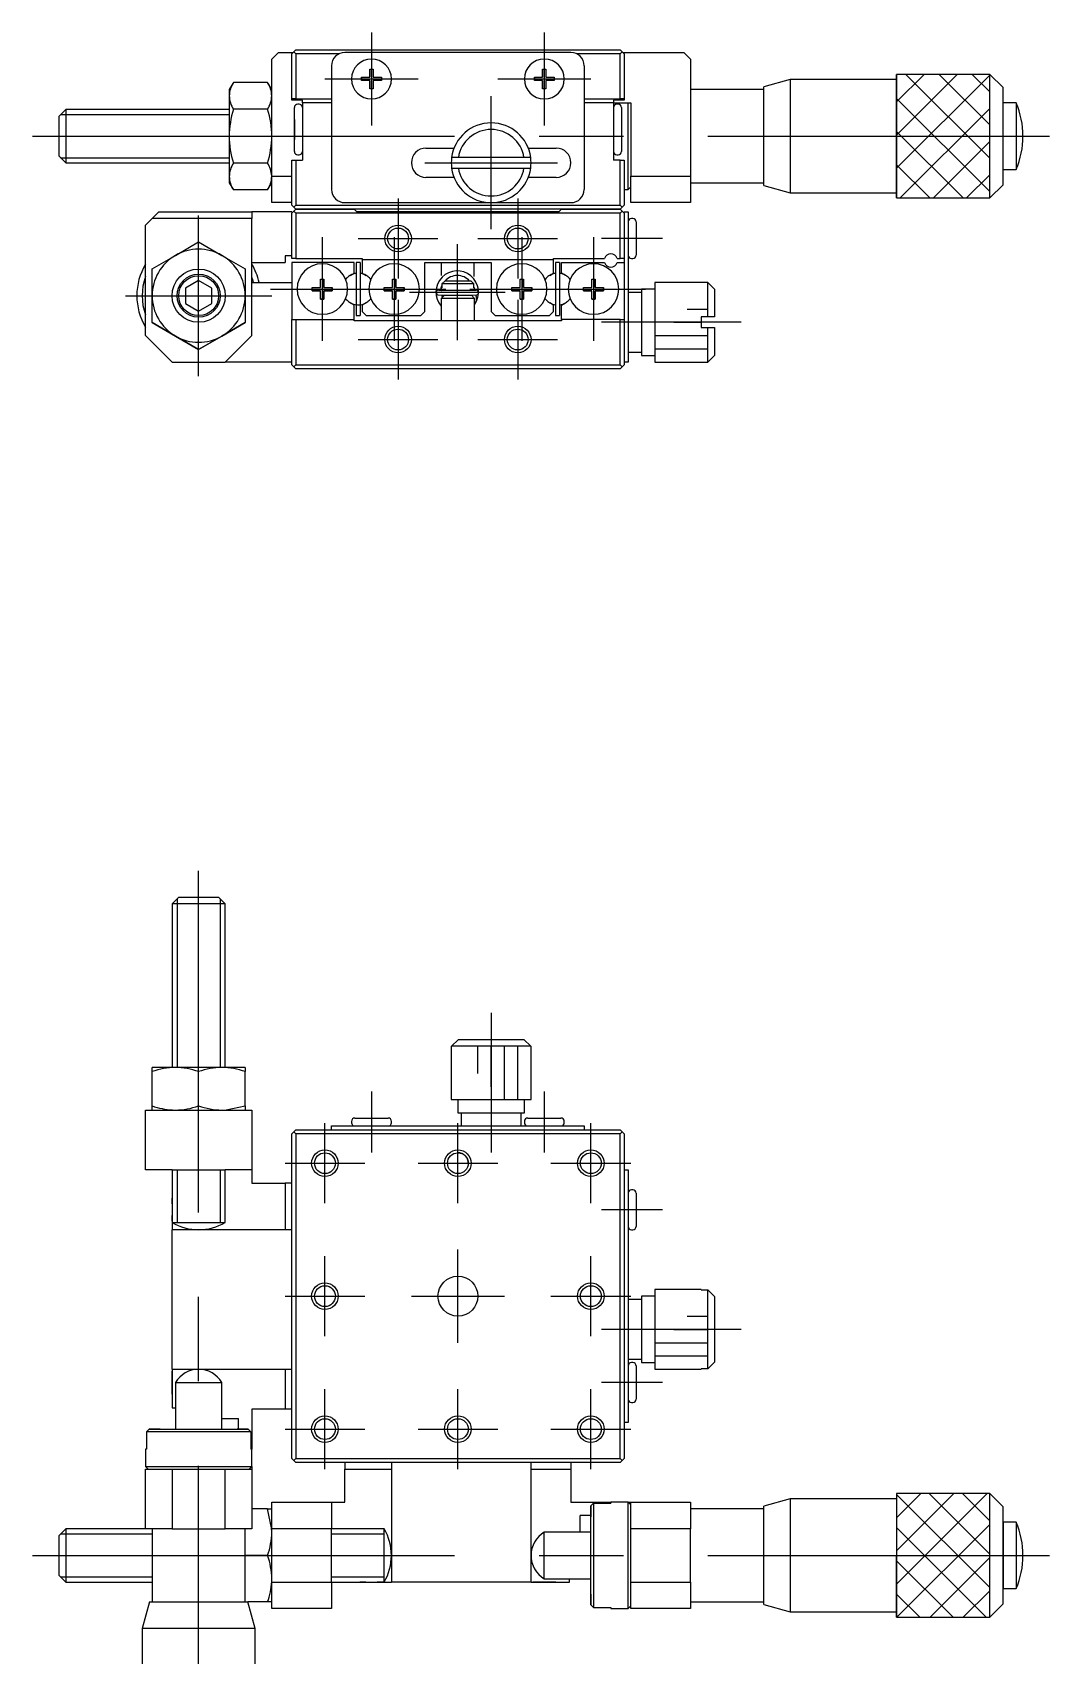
# Model space of a CAD drawing. Extents: x -89 to 240, y -88 to 115.
# Drawn here: x -12.5 to 64, y -7.5 to 114.5 of the extents above; entities that cross this region are included whole.
import ezdxf

# ---------------------------------------------------------------- set-up
doc = ezdxf.new("R2010")
doc.units = 0
doc.linetypes.add('CENTER', pattern=[50.8, 31.75, -6.35, 6.35, -6.35])
doc.layers.get('0').update_dxf_attribs({"linetype": 'CONTINUOUS'})
doc.layers.add('CENTER', color=1, linetype='CONTINUOUS')

msp = doc.modelspace()

# ---------------------------------------------------------------- linework, layer by layer
at = {"color": 7, "linetype": 'CONTINUOUS'}
for p, q in [((6, 113.05), (5.5, 112.55)), ((5.5, 103.75), (5.5, 112.55)), ((6, 113.05), (7.1, 113.05)), ((7, 112.95), (7.15, 113.1)), ((7, 109.55), (7, 112.95)), ((7.15, 113.1), (7.3, 113.25)), ((7.15, 113.1), (7.3, 112.95)), ((7.3, 113.25), (31.7, 113.25)), ((7.3, 112.95), (7.3, 109.55)), ((10.56411, 112.95), (7.3, 112.95)), ((28, 113.05), (11, 113.05)), ((31.7, 112.95), (28.43589, 112.95)), ((31.7, 113.25), (31.85, 113.1)), ((31.7, 112.95), (31.85, 113.1)), ((31.7, 109.55), (31.7, 112.95)), ((31.85, 113.1), (32, 112.95)), ((31.9, 113.05), (36.5, 113.05)), ((32, 112.95), (32, 109.55)), ((37, 112.55), (36.5, 113.05)), ((37, 112.55), (37, 103.75)), ((10, 112.05), (10, 102.75)), ((12.25, 111.175), (12.875, 111.175)), ((12.25, 111.175), (12.25, 110.925)), ((12.25, 110.925), (12.25, 111.175)), ((12.875, 111.8), (12.875, 111.175)), ((12.875, 111.175), (12.875, 111.8)), ((12.875, 111.8), (13.125, 111.8)), ((13.125, 111.8), (13.125, 111.175)), ((13.125, 111.175), (13.75, 111.175)), ((13.75, 111.175), (13.75, 110.925)), ((25.25, 111.175), (25.25, 110.925)), ((25.25, 110.925), (25.25, 111.175)), ((25.25, 111.175), (25.875, 111.175)), ((25.875, 111.8), (25.875, 111.175)), ((25.875, 111.175), (25.875, 111.8)), ((25.875, 111.8), (26.125, 111.8)), ((26.125, 111.8), (26.125, 111.175)), ((26.125, 111.175), (26.75, 111.175)), ((26.75, 111.175), (26.75, 110.925)), ((29, 112.05), (29, 102.75)), ((52.5, 111), (52.5, 111.4)), ((52.5, 109.337189), (54.562811, 111.4)), ((52.5, 106.837189), (57.062811, 111.4)), ((59.5, 111.4), (52.5, 111.4)), ((52.5, 111.4), (52.5, 102.5)), ((52.5, 104.337189), (59.5, 111.337189)), ((53.192502, 111.4), (59.5, 105.092502)), ((55.692502, 111.4), (59.5, 107.592502)), ((58.192502, 111.4), (59.5, 110.092502)), ((60.5, 110.4), (59.5, 111.4)), ((59.5, 102.1), (59.5, 111.4)), ((2.612607, 110.791452), (2.3, 110.25)), ((2.3, 110.25), (2.3, 109.781089)), ((5.187392, 110.791452), (2.612607, 110.791452)), ((5.5, 110.25), (5.187392, 110.791452)), ((12.875, 110.925), (12.25, 110.925)), ((12.875, 110.925), (12.875, 110.3)), ((12.875, 110.3), (12.875, 110.925)), ((13.125, 110.3), (12.875, 110.3)), ((13.125, 110.925), (13.125, 110.3)), ((13.75, 110.925), (13.125, 110.925)), ((25.875, 110.925), (25.25, 110.925)), ((25.875, 110.925), (25.875, 110.3)), ((25.875, 110.3), (25.875, 110.925)), ((26.125, 110.3), (25.875, 110.3)), ((26.125, 110.925), (26.125, 110.3)), ((26.75, 110.925), (26.125, 110.925)), ((42.5, 110.25), (37, 110.25)), ((44.5, 111), (42.5, 110.45)), ((42.5, 103.05), (42.5, 110.45)), ((42.5, 110.25), (42.5, 110.45)), ((42.5, 103.25), (42.5, 110.25)), ((44.5, 111), (44.5, 106.75)), ((52.5, 111), (44.5, 111)), ((52.5, 102.5), (52.5, 111)), ((60.5, 103.1), (60.5, 110.4)), ((-10, 108.75), (-10.25, 108.5)), ((-10, 108.75), (-10, 106.750107)), ((2.3, 108.75), (-10, 108.75)), ((2.3, 109.781089), (2.3, 106.75)), ((5.187392, 108.770726), (2.612607, 108.770726)), ((7, 109.45), (7, 109.55)), ((7.3, 109.55), (7, 109.55)), ((7.8, 109.45), (7, 109.45)), ((7.2, 105.6), (7.2, 108.9)), ((7.2, 107.375), (7.2, 108.9)), ((7.3, 109.55), (10, 109.55)), ((7.55, 109.15), (7.45, 109.15)), ((7.8, 109.25), (7.8, 109.45)), ((10, 109.25), (7.8, 109.25)), ((7.8, 109.25), (7.8, 108.05)), ((29, 109.55), (31.7, 109.55)), ((31.2, 109.25), (29, 109.25)), ((32, 109.45), (31.2, 109.45)), ((31.2, 109.45), (31.2, 109.25)), ((31.2, 109.25), (32.5, 109.25)), ((31.2, 109.25), (31.2, 108.05)), ((31.55, 109.15), (31.45, 109.15)), ((32, 109.55), (31.7, 109.55)), ((31.8, 108.9), (31.8, 107.25)), ((32, 109.55), (32, 109.45)), ((32.3, 102.75), (32.3, 109.25)), ((32.5, 109.25), (32.5, 103.75)), ((52.5, 109.592502), (59.5, 102.592502)), ((52.762811, 102.1), (59.5, 108.837189)), ((61.5, 109.25), (60.5, 109.25)), ((61.5, 109.25), (61.5, 104.25)), ((-10.25, 108.5), (-10.5, 108.25)), ((-10.5, 106.75008), (-10.5, 108.25)), ((7.2, 107.375), (7.2, 108)), ((7.2, 108), (7.2, 107.375)), ((7.8, 108.05), (7.8, 106.45)), ((31.2, 108.05), (31.2, 106.45)), ((31.8, 108), (31.8, 107.375)), ((-10.5, 105.25), (-10.5, 106.75008)), ((-10, 106.750107), (-10, 104.75)), ((2.3, 106.75), (2.3, 103.718911)), ((7.2, 107.375), (7.2, 107.125)), ((7.2, 107.125), (7.2, 107.375)), ((7.2, 107.25), (7.2, 107.375)), ((7.2, 107.125), (7.2, 107.25)), ((7.2, 107.125), (7.2, 106.5)), ((7.2, 106.5), (7.2, 107.125)), ((7.2, 105.6), (7.2, 107.125)), ((7.8, 106.45), (7.8, 104.95)), ((31.2, 106.45), (31.2, 104.95)), ((31.8, 107.375), (31.8, 107.125)), ((31.8, 107.25), (31.8, 105.6)), ((31.8, 107.125), (31.8, 106.5)), ((44.5, 106.75), (44.5, 102.5)), ((52.5, 107.092502), (57.492502, 102.1)), ((55.262811, 102.1), (59.5, 106.337189)), ((-10.5, 105.25), (-10.25, 105)), ((-10.25, 105), (-10, 104.75)), ((7.45, 105.35), (7.55, 105.35)), ((17.1, 105.85), (19.208943, 105.85)), ((24.973214, 105.15), (19.026786, 105.15)), ((19.532207, 105.15), (19.026786, 105.15)), ((24.467792, 105.15), (19.532207, 105.15)), ((24.973214, 105.15), (24.467792, 105.15)), ((24.791057, 105.85), (26.9, 105.85)), ((31.45, 105.35), (31.55, 105.35)), ((-10, 104.75), (2.3, 104.75)), ((5.187392, 104.729274), (2.612607, 104.729274)), ((5.5, 103.718911), (5.499127, 103.770347)), ((7, 101.55), (7, 104.95)), ((7, 104.95), (7.3, 104.95)), ((7.3, 104.95), (7.3, 101.55)), ((7.3, 104.95), (7.8, 104.95)), ((19.026786, 104.35), (19.532207, 104.35)), ((19.532207, 104.35), (24.467792, 104.35)), ((24.467792, 104.35), (24.973214, 104.35)), ((31.7, 104.95), (31.2, 104.95)), ((31.7, 101.55), (31.7, 104.95)), ((31.7, 104.95), (32, 104.95)), ((32, 104.95), (32, 101.55)), ((52.5, 104.592502), (54.992502, 102.1)), ((57.762811, 102.1), (59.5, 103.837189)), ((60.5, 104.25), (61.5, 104.25)), ((2.3, 103.718911), (2.3, 103.25)), ((2.3, 103.25), (2.612607, 102.708548)), ((5.187392, 102.708548), (2.612607, 102.708548)), ((5.187392, 102.708548), (5.5, 103.25)), ((5.5, 103.75), (7, 103.75)), ((5.5, 101.75), (5.5, 103.75)), ((19.208943, 103.65), (17.1, 103.65)), ((26.9, 103.65), (24.791057, 103.65)), ((32, 102.75), (32.3, 102.75)), ((32.3, 102.75), (32.5, 102.95)), ((32.5, 101.75), (32.5, 103.75)), ((32.5, 103.75), (37, 103.75)), ((37, 103.75), (37, 101.75)), ((37, 103.25), (42.5, 103.25)), ((42.5, 103.05), (42.5, 103.25)), ((42.5, 103.05), (44.5, 102.5)), ((59.5, 102.1), (60.5, 103.1)), ((7, 101.75), (5.5, 101.75)), ((7.15, 101.4), (7, 101.55)), ((7.3, 101.55), (7.15, 101.4)), ((7.3, 101.25), (7.15, 101.4)), ((7.3, 101.55), (31.7, 101.55)), ((11, 101.75), (22, 101.75)), ((22, 101.75), (28, 101.75)), ((31.85, 101.4), (31.7, 101.55)), ((31.85, 101.4), (31.7, 101.25)), ((32, 101.55), (31.85, 101.4)), ((37, 101.75), (32.5, 101.75)), ((44.5, 102.5), (52.5, 102.5)), ((52.5, 102.1), (52.5, 102.5)), ((52.5, 102.5), (52.5, 102.1)), ((52.5, 102.1), (59.5, 102.1)), ((-3.5, 100.55), (-4, 100.05)), ((-3.5, 100.55), (-3, 101.05)), ((4, 100.55), (-3.5, 100.55)), ((-3, 101.05), (4, 101.05)), ((7, 101.05), (4, 101.05)), ((4, 101.05), (4, 100.55)), ((4, 91.75), (4, 100.55)), ((7, 100.95), (7.15, 101.1)), ((7, 101.05), (7, 100.95)), ((7, 97.55), (7, 100.95)), ((7.3, 101.25), (7.15, 101.1)), ((7.15, 101.1), (7.3, 100.95)), ((11.7, 101.25), (7.3, 101.25)), ((7.3, 101.25), (11.7, 101.25)), ((31.7, 100.95), (7.3, 100.95)), ((7.3, 100.95), (7.3, 97.55)), ((27.3, 101.25), (11.7, 101.25)), ((11.9, 101.05), (11.7, 101.25)), ((27.1, 101.05), (11.9, 101.05)), ((27.3, 101.25), (27.1, 101.05)), ((31.7, 101.25), (27.3, 101.25)), ((27.3, 101.25), (31.7, 101.25)), ((31.85, 101.1), (31.7, 101.25)), ((31.7, 100.95), (31.85, 101.1)), ((31.7, 97.55), (31.7, 100.95)), ((31.85, 101.1), (32, 100.95)), ((32, 100.95), (32, 101.05)), ((32, 101.05), (32.3, 101.05)), ((32, 100.95), (32, 97.55)), ((32.3, 101.05), (32.3, 100.05)), ((32.65, 100.55), (32.55, 100.55)), ((32.9, 100.3), (32.9, 97.8)), ((-4, 91.75), (-4, 100.05)), ((32.3, 100.05), (32.3, 99.85)), ((32.3, 99.85), (32.3, 98.25)), ((-3.5, 96.770726), (-1.75, 97.781089)), ((-1.75, 97.781089), (0, 98.791452)), ((0, 98.791452), (1.75, 97.781089)), ((1.75, 97.781089), (3.5, 96.770726)), ((7, 97.75), (6.5, 97.75)), ((6.5, 97.75), (6.5, 97.25)), ((32.3, 98.25), (32.3, 90.75)), ((-3.5, 94.75), (-3.5, 96.770726)), ((3.5, 96.770726), (3.5, 94.75)), ((4, 97.25), (6.5, 97.25)), ((7.3, 97.55), (7, 97.55)), ((7, 97.25), (7, 92.95)), ((11.7, 97.25), (7, 97.25)), ((7.3, 97.55), (12.3, 97.55)), ((11.40475, 96.281004), (11.7, 96.451466)), ((11.7, 96.451466), (11.7, 97.25)), ((11.85, 97.25), (11.85, 93.25)), ((12.15, 97.25), (11.85, 97.25)), ((11.85, 97.25), (11.85, 96.431013)), ((11.85, 96.5), (11.85, 94)), ((11.85, 96.5), (11.85, 96.431013)), ((11.85, 96.5), (11.85, 96.431013)), ((11.85, 96.5), (11.85, 96.431013)), ((11.85, 96.5), (11.85, 96.431013)), ((11.85, 96.5), (11.85, 96.431013)), ((11.85, 96.5), (11.85, 96.431013)), ((11.85, 96.5), (11.85, 96.431013)), ((11.85, 96.5), (11.85, 96.431013)), ((11.85, 96.5), (11.85, 96.431013)), ((11.85, 96.5), (11.85, 96.431013)), ((11.85, 96.5), (11.85, 96.431013)), ((11.85, 96.5), (11.85, 96.431013)), ((11.85, 96.5), (11.85, 96.431013)), ((12.15, 97.25), (12.15, 93.25)), ((12.3, 97.55), (12.3, 97.45)), ((26.7, 97.45), (12.3, 97.45)), ((12.3, 97.45), (12.3, 96.451466)), ((12.3, 96.451466), (12.59525, 96.281004)), ((17, 97.25), (22, 97.25)), ((17, 93.55), (17, 97.25)), ((18.23, 97.25), (18.23, 96.264787)), ((20.73, 96.195767), (20.73, 97.25)), ((22, 97.25), (22, 93.55)), ((26.40475, 96.281004), (26.7, 96.451466)), ((26.7, 97.55), (30.52303, 97.55)), ((26.7, 97.45), (26.7, 97.55)), ((26.7, 96.451466), (26.7, 97.45)), ((26.85, 97.25), (26.85, 93.25)), ((27.15, 97.25), (26.85, 97.25)), ((26.85, 97.25), (26.85, 96.431013)), ((26.85, 96.5), (26.85, 94)), ((26.85, 96.5), (26.85, 96.431013)), ((26.85, 96.5), (26.85, 96.431013)), ((26.85, 96.5), (26.85, 96.431013)), ((26.85, 96.5), (26.85, 96.431013)), ((26.85, 96.5), (26.85, 96.431013)), ((26.85, 96.5), (26.85, 96.431013)), ((26.85, 96.5), (26.85, 96.431013)), ((26.85, 96.5), (26.85, 96.431013)), ((26.85, 96.5), (26.85, 96.431013)), ((26.85, 96.5), (26.85, 96.431013)), ((26.85, 96.5), (26.85, 96.431013)), ((26.85, 96.5), (26.85, 96.431013)), ((26.85, 96.5), (26.85, 96.431013)), ((27.15, 97.25), (27.15, 93.25)), ((27.3, 97.25), (30.52303, 97.25)), ((27.3, 96.451466), (27.3, 97.25)), ((27.59525, 96.281004), (27.3, 96.451466)), ((31.476969, 97.55), (31.7, 97.55)), ((31.476969, 97.25), (32, 97.25)), ((32, 97.55), (31.7, 97.55)), ((32, 97.55), (32, 97.25)), ((32, 97.25), (32, 92.95)), ((32.55, 97.55), (32.65, 97.55)), ((-0.000062, 95.904701), (-1.000031, 95.327297)), ((-1.000031, 95.327297), (-0.999969, 94.172597)), ((0.999969, 95.327404), (-0.000062, 95.904701)), ((1.000031, 94.172703), (0.999969, 95.327404)), ((4, 95.75), (7, 95.75)), ((8.55, 95.125), (8.55, 95.375)), ((8.55, 95.375), (9.175, 95.375)), ((9.175, 96), (9.425, 96)), ((9.175, 95.375), (9.175, 96)), ((9.425, 95.375), (9.425, 96)), ((9.425, 96), (9.425, 95.375)), ((9.425, 95.375), (10.05, 95.375)), ((10.05, 95.125), (10.05, 95.375)), ((10.05, 95.375), (10.05, 95.125)), ((13.95, 95.125), (13.95, 95.375)), ((13.95, 95.375), (14.575, 95.375)), ((14.575, 95.375), (14.575, 96)), ((14.575, 96), (14.825, 96)), ((14.825, 95.375), (14.825, 96)), ((14.825, 96), (14.825, 95.375)), ((14.825, 95.375), (15.45, 95.375)), ((15.45, 95.125), (15.45, 95.375)), ((15.45, 95.375), (15.45, 95.125)), ((18.209859, 95.1687), (18.246037, 95.348366)), ((18.24987, 95.286293), (18.226179, 95.266558)), ((18.246037, 95.348366), (18.299765, 95.502354)), ((18.25, 95.35), (18.25, 95.15)), ((18.3, 95.35), (18.25, 95.35)), ((18.287221, 95.429727), (18.273862, 95.435892)), ((18.3, 95.4221), (18.287221, 95.429727)), ((18.299729, 95.472672), (18.287445, 95.472376)), ((18.293285, 95.486715), (18.3, 95.48)), ((18.51005, 95.85), (18.3, 95.65)), ((20.7, 95.65), (18.3, 95.65)), ((18.3, 95.65), (18.3, 95.35)), ((20.489949, 95.85), (18.51005, 95.85)), ((20.7, 95.65), (20.489949, 95.85)), ((20.7, 95.35), (20.7, 95.65)), ((20.75, 95.35), (20.7, 95.35)), ((20.75, 95.15), (20.75, 95.35)), ((23.55, 95.125), (23.55, 95.375)), ((23.55, 95.375), (24.175, 95.375)), ((24.175, 95.375), (24.175, 96)), ((24.175, 96), (24.425, 96)), ((24.425, 95.375), (24.425, 96)), ((24.425, 96), (24.425, 95.375)), ((24.425, 95.375), (25.05, 95.375)), ((25.05, 95.125), (25.05, 95.375)), ((25.05, 95.375), (25.05, 95.125)), ((28.95, 95.125), (28.95, 95.375)), ((28.95, 95.375), (29.575, 95.375)), ((29.575, 95.375), (29.575, 96)), ((29.575, 96), (29.825, 96)), ((29.825, 95.375), (29.825, 96)), ((29.825, 96), (29.825, 95.375)), ((29.825, 95.375), (30.45, 95.375)), ((30.45, 95.125), (30.45, 95.375)), ((30.45, 95.375), (30.45, 95.125)), ((33.3, 95.25), (33.3, 90.25)), ((34.3, 95.25), (33.3, 95.25)), ((34.3, 95.75), (34.3, 89.75)), ((38.3, 95.75), (34.3, 95.75)), ((38.3, 93.15), (38.3, 95.75)), ((38.8, 95.25), (38.3, 95.75)), ((38.8, 95.25), (38.8, 93.15)), ((-3.5, 92.729274), (-3.5, 94.75)), ((-0.999969, 94.172597), (0.000061, 93.5953)), ((0.000061, 93.5953), (1.000031, 94.172703)), ((3.5, 94.75), (3.5, 92.729274)), ((8.55, 95.125), (9.175, 95.125)), ((9.175, 95.125), (8.55, 95.125)), ((9.175, 94.5), (9.175, 95.125)), ((9.175, 94.5), (9.425, 94.5)), ((9.425, 94.5), (9.175, 94.5)), ((9.425, 94.5), (9.425, 95.125)), ((9.425, 95.125), (10.05, 95.125)), ((10.05, 95.125), (9.425, 95.125)), ((9.425, 95.125), (9.425, 94.5)), ((11.7, 94.048534), (11.40475, 94.218997)), ((11.7, 92.95), (11.7, 94.048534)), ((11.85, 94.068988), (11.85, 94)), ((11.85, 94.068988), (11.85, 94)), ((11.85, 94.068988), (11.85, 93.25)), ((11.85, 94.068988), (11.85, 94)), ((11.85, 94.068988), (11.85, 94)), ((12.59525, 94.218997), (12.3, 94.048534)), ((12.3, 94.048534), (12.3, 93.55)), ((13.95, 95.125), (14.575, 95.125)), ((14.575, 95.125), (13.95, 95.125)), ((14.575, 94.5), (14.575, 95.125)), ((14.575, 94.5), (14.825, 94.5)), ((14.825, 94.5), (14.575, 94.5)), ((14.825, 95.125), (15.45, 95.125)), ((14.825, 94.5), (14.825, 95.125)), ((15.45, 95.125), (14.825, 95.125)), ((14.825, 95.125), (14.825, 94.5)), ((17.866495, 95.054173), (17.853629, 94.949367)), ((17.853629, 94.949367), (17.903333, 94.856038)), ((17.936733, 95.132455), (17.866495, 95.054173)), ((17.903333, 94.856038), (17.994923, 94.807992)), ((18.035889, 95.160396), (17.936733, 95.132455)), ((18.139567, 95.166265), (18.035889, 95.160396)), ((20.84051, 95.151619), (18.060856, 95.151619)), ((18.249837, 95.169835), (18.139567, 95.166265)), ((19.5, 95.15), (18.25, 95.15)), ((18.25, 95.15), (18.257129, 95.142871)), ((18.48803, 94.78803), (18.25, 94.55)), ((20.75, 94.55), (18.25, 94.55)), ((18.25, 94.55), (18.25, 92.85)), ((18.345298, 94.64542), (18.279585, 94.792057)), ((18.360845, 94.660853), (18.346922, 94.790621)), ((20.75, 95.15), (19.5, 95.15)), ((20.75, 94.55), (20.510272, 94.789728)), ((20.746161, 95.146162), (20.75, 95.15)), ((20.75, 92.85), (20.75, 94.55)), ((20.75677, 94.164777), (20.75, 94.168188)), ((20.79206, 94.149916), (20.750041, 94.157522)), ((20.830248, 95.162965), (20.750235, 95.166712)), ((20.763144, 94.161668), (20.75677, 94.164777)), ((20.769099, 94.158875), (20.763144, 94.161668)), ((20.77461, 94.156408), (20.769099, 94.158875)), ((20.779659, 94.154276), (20.77461, 94.156408)), ((20.784224, 94.152488), (20.779659, 94.154276)), ((20.788288, 94.151049), (20.784224, 94.152488)), ((20.791836, 94.149967), (20.788288, 94.151049)), ((20.794088, 94.149405), (20.791836, 94.149967)), ((20.796054, 94.149035), (20.794088, 94.149405)), ((20.79773, 94.148859), (20.796054, 94.149035)), ((20.799113, 94.148875), (20.79773, 94.148859)), ((20.8002, 94.149085), (20.799113, 94.148875)), ((20.800988, 94.149488), (20.8002, 94.149085)), ((20.801477, 94.150083), (20.800988, 94.149488)), ((20.801388, 94.149924), (20.817744, 94.177044)), ((20.801665, 94.150868), (20.801477, 94.150083)), ((20.817744, 94.177044), (20.833598, 94.206472)), ((20.953445, 95.138589), (20.830248, 95.162965)), ((20.833598, 94.206472), (20.847962, 94.236646)), ((20.845332, 94.787439), (20.839199, 94.800482)), ((20.858461, 94.756714), (20.845332, 94.787439)), ((20.847962, 94.236646), (20.860801, 94.267491)), ((20.870041, 94.725382), (20.858461, 94.756714)), ((20.860801, 94.267491), (20.872083, 94.29893)), ((20.880043, 94.693518), (20.870041, 94.725382)), ((20.872083, 94.29893), (20.88178, 94.330885)), ((20.888442, 94.661201), (20.880043, 94.693518)), ((20.88178, 94.330885), (20.889871, 94.363279)), ((20.895219, 94.628511), (20.888442, 94.661201)), ((20.889871, 94.363279), (20.896334, 94.396032)), ((20.900356, 94.595527), (20.895219, 94.628511)), ((20.896334, 94.396032), (20.901155, 94.429062)), ((20.903841, 94.562332), (20.900356, 94.595527)), ((20.901155, 94.429062), (20.904322, 94.462289)), ((20.905666, 94.529006), (20.903841, 94.562332)), ((20.904322, 94.462289), (20.905827, 94.495631)), ((20.905827, 94.495631), (20.905666, 94.529006)), ((20.930552, 94.814561), (21.013561, 94.873441)), ((21.026997, 95.069422), (20.953445, 95.138589)), ((21.013561, 94.873441), (21.050329, 94.970246)), ((21.050329, 94.970246), (21.026997, 95.069422)), ((23.55, 95.125), (24.175, 95.125)), ((24.175, 95.125), (23.55, 95.125)), ((24.175, 94.5), (24.175, 95.125)), ((24.175, 94.5), (24.425, 94.5)), ((24.425, 94.5), (24.175, 94.5)), ((24.425, 95.125), (25.05, 95.125)), ((24.425, 94.5), (24.425, 95.125)), ((25.05, 95.125), (24.425, 95.125)), ((24.425, 95.125), (24.425, 94.5)), ((26.7, 94.048534), (26.40475, 94.218997)), ((26.7, 93.55), (26.7, 94.048534)), ((26.85, 94.068988), (26.85, 94)), ((26.85, 94.068988), (26.85, 94)), ((26.85, 94.068988), (26.85, 94)), ((26.85, 94.068988), (26.85, 94)), ((26.85, 94.068988), (26.85, 94)), ((26.85, 94.068988), (26.85, 93.25)), ((26.85, 94.068988), (26.85, 94)), ((26.85, 94.068988), (26.85, 94)), ((26.85, 94.068988), (26.85, 94)), ((26.85, 94.068988), (26.85, 94)), ((26.85, 94.068988), (26.85, 94)), ((26.85, 94.068988), (26.85, 94)), ((27.3, 94.048534), (27.59525, 94.218997)), ((27.3, 92.95), (27.3, 94.048534)), ((28.95, 95.125), (29.575, 95.125)), ((29.575, 95.125), (28.95, 95.125)), ((29.575, 94.5), (29.575, 95.125)), ((29.575, 94.5), (29.825, 94.5)), ((29.825, 94.5), (29.575, 94.5)), ((29.825, 94.5), (29.825, 95.125)), ((29.825, 95.125), (30.45, 95.125)), ((30.45, 95.125), (29.825, 95.125)), ((29.825, 95.125), (29.825, 94.5)), ((33.3, 95), (32.3, 95)), ((7, 89.55), (7, 92.95)), ((7, 92.95), (7.3, 92.95)), ((7.3, 92.95), (7.3, 89.55)), ((7.3, 92.95), (11.7, 92.95)), ((11.7, 92.85), (11.7, 92.95)), ((18.7, 92.85), (11.7, 92.85)), ((11.85, 93.25), (12.15, 93.25)), ((12.3, 93.55), (12.6, 93.25)), ((12.6, 93.25), (16.7, 93.25)), ((16.7, 93.25), (17, 93.55)), ((20.3, 92.85), (18.7, 92.85)), ((27.3, 92.85), (20.3, 92.85)), ((22, 93.55), (22.3, 93.25)), ((22.3, 93.25), (26.4, 93.25)), ((26.4, 93.25), (26.7, 93.55)), ((26.85, 93.25), (27.15, 93.25)), ((31.7, 92.95), (27.3, 92.95)), ((27.3, 92.95), (27.3, 92.85)), ((31.7, 89.55), (31.7, 92.95)), ((31.7, 92.95), (32, 92.95)), ((32, 92.95), (32, 89.55)), ((36.75, 93.75), (38.3, 93.75)), ((38.3, 93.15), (37.8, 93.15)), ((37.8, 93.15), (37.8, 92.35)), ((38.8, 93.15), (38.3, 93.15)), ((-4, 91.75), (-2, 89.75)), ((-1.75, 91.718911), (-3.5, 92.729274)), ((-3.5, 92.729274), (-1.75, 91.718911)), ((-1.75, 91.718911), (0, 90.708548)), ((0, 90.708548), (-1.75, 91.718911)), ((0, 90.708548), (1.75, 91.718911)), ((1.75, 91.718911), (0, 90.708548)), ((3.5, 92.729274), (1.75, 91.718911)), ((1.75, 91.718911), (3.5, 92.729274)), ((2, 89.75), (4, 91.75)), ((34.3, 91.75), (38.3, 91.75)), ((35.75, 92.75), (37.8, 92.75)), ((37.8, 92.35), (38.3, 92.35)), ((38.3, 89.75), (38.3, 92.35)), ((38.3, 92.35), (38.8, 92.35)), ((38.8, 92.35), (38.8, 90.25)), ((32.3, 90.75), (32.3, 89.75)), ((32.3, 90.5), (33.3, 90.5)), ((34.3, 90.75), (38.3, 90.75)), ((-2, 89.75), (2, 89.75)), ((7, 89.75), (2, 89.75)), ((7.15, 89.4), (7, 89.55)), ((7.3, 89.55), (7.15, 89.4)), ((7.3, 89.25), (7.15, 89.4)), ((7.3, 89.55), (31.7, 89.55)), ((31.7, 89.25), (7.3, 89.25)), ((31.85, 89.4), (31.7, 89.55)), ((31.7, 89.25), (31.85, 89.4)), ((32, 89.55), (31.85, 89.4)), ((32.3, 89.75), (32, 89.75)), ((33.3, 90.25), (34.3, 90.25)), ((34.3, 89.75), (38.3, 89.75)), ((38.3, 89.75), (38.8, 90.25)), ((-1.75, 49.25), (-2, 49)), ((-2, 49), (-2, 36.70002)), ((2, 49), (-2, 49)), ((-1.5, 49.5), (-1.75, 49.25)), ((-1.5, 49.5), (1.5, 49.5)), ((1.75, 49.25), (1.5, 49.5)), ((2, 49), (1.75, 49.25)), ((2, 36.70002), (2, 49)), ((19.026786, 38.3), (19.532207, 38.8)), ((24.973214, 38.3), (19.026786, 38.3)), ((19.026786, 37.8), (19.026786, 38.3)), ((19.532207, 38.8), (24.467792, 38.8)), ((21, 36.25), (21, 38.3)), ((22, 35.25), (22, 38.3)), ((23, 34.3), (23, 38.3)), ((24, 34.3), (24, 38.3)), ((24.467792, 38.8), (24.973214, 38.3)), ((24.973214, 38.3), (24.973214, 37.8)), ((-3.5, 36.387393), (-3.5, 36.7)), ((-1.75, 36.7), (-3.5, 36.7)), ((1.75, 36.7), (-1.75, 36.7)), ((3.5, 36.7), (1.75, 36.7)), ((3.5, 36.7), (3.5, 36.387393)), ((19, 37.8), (19, 34.3)), ((19, 37.8), (19.026786, 37.8)), ((24.973214, 37.8), (25, 37.8)), ((25, 34.3), (25, 37.8)), ((-3.5, 33.812608), (-3.5, 36.387393)), ((0, 33.812608), (0, 36.387393)), ((3.5, 33.812608), (3.5, 36.387393)), ((19, 34.3), (25, 34.3)), ((19, 34.3), (19.5, 34.3)), ((19.5, 34.3), (24.5, 34.3)), ((19.5, 34.3), (24.5, 34.3)), ((19.5, 34.3), (19.5, 33.3)), ((24.5, 33.3), (24.5, 34.3)), ((24.5, 34.3), (25, 34.3)), ((-4, 29), (-4, 33.5)), ((-4, 33.5), (-3.5, 33.5)), ((-3.5, 33.5), (-3.5, 33.812608)), ((-3.5, 33.5), (-2, 33.5)), ((-2, 33.5), (2, 33.5)), ((-1.974828, 33.505551), (-1.75, 33.5)), ((1.75, 33.5), (2.073255, 33.511459)), ((2, 33.5), (3.5, 33.5)), ((2.073255, 33.511459), (3.5, 33.812608)), ((3.5, 33.812608), (3.5, 33.5)), ((3.5, 33.5), (4, 33.5)), ((4, 33.5), (4, 29)), ((19.5, 33.3), (19.75082, 33.3)), ((19.5, 33.3), (19.900099, 33.3)), ((19.75, 33.3), (19.75, 32.3)), ((19.900099, 33.3), (21.904979, 33.3)), ((21.904979, 33.3), (22.09502, 33.3)), ((22.09502, 33.3), (24.0999, 33.3)), ((24.0999, 33.3), (24.5, 33.3)), ((24.25, 32.3), (24.25, 33.3)), ((24.25, 33.3), (24.5, 33.3)), ((7.15, 31.85), (7, 31.7)), ((7.3, 32), (7.15, 31.85)), ((7.3, 31.7), (7.15, 31.85)), ((7.3, 32), (31.7, 32)), ((10, 32.3), (11, 32.3)), ((10, 32), (10, 32.3)), ((11, 32.3), (12.2, 32.3)), ((11.5, 32.65), (11.5, 32.55)), ((11.75, 32.9), (13, 32.9)), ((12.2, 32.3), (13.8, 32.3)), ((13, 32.9), (14.25, 32.9)), ((13.8, 32.3), (25.2, 32.3)), ((14.5, 32.55), (14.5, 32.65)), ((24.5, 32.65), (24.5, 32.55)), ((24.75, 32.9), (26, 32.9)), ((25.2, 32.3), (26.8, 32.3)), ((26, 32.9), (27.25, 32.9)), ((26.8, 32.3), (28, 32.3)), ((27.5, 32.55), (27.5, 32.65)), ((28, 32.3), (29, 32.3)), ((29, 32.3), (29, 32)), ((31.85, 31.85), (31.7, 32)), ((31.7, 31.7), (31.85, 31.85)), ((32, 31.7), (31.85, 31.85)), ((7, 7.3), (7, 31.7)), ((7.3, 31.7), (7.3, 7.3)), ((31.7, 31.7), (7.3, 31.7)), ((31.7, 7.3), (31.7, 31.7)), ((32, 31.7), (32, 7.3)), ((-2, 29), (-4, 29)), ((-2, 29), (2, 29)), ((-2, 28.999981), (-2, 25.035899)), ((4, 29), (2, 29)), ((2, 25.035899), (2, 28.999981)), ((4, 29), (4, 28)), ((32, 29), (32.3, 29)), ((32.3, 29), (32.3, 28)), ((-2, 26.433013), (-2, 26.866026)), ((-2, 26.865978), (-2, 26.433013)), ((4, 28), (6.5, 28)), ((6.5, 28), (6.5, 24.5)), ((7, 28), (6.5, 28)), ((32.3, 28), (32.3, 26.8)), ((32.65, 27.5), (32.55, 27.5)), ((32.9, 27.25), (32.9, 26)), ((32.3, 26.8), (32.3, 25.2)), ((32.9, 26), (32.9, 24.75)), ((-2.000005, 25.035899), (2.000005, 25.035899)), ((-2, 25.566988), (-2, 25.133975)), ((-2, 25.134108), (-2, 25.566988)), ((-2, 25.133975), (-2, 25.134108)), ((-2, 25.035899), (2, 25.035899)), ((-2, 25.035899), (-2, 24.5)), ((-2, 25.035899), (-2, 24.5)), ((7, 24.5), (-2, 24.5)), ((-2, 14), (-2, 24.5)), ((32.3, 25.2), (32.3, 13.8)), ((32.55, 24.5), (32.65, 24.5)), ((34.3, 20), (34.3, 14)), ((37.8, 20), (34.3, 20)), ((34.3, 20), (34.3, 19.5)), ((37.8, 20), (37.8, 19.973214)), ((37.8, 19.973214), (38.3, 19.973214)), ((38.3, 14.026787), (38.3, 19.973214)), ((38.3, 19.973214), (38.8, 19.467793)), ((33.3, 19.25), (32.3, 19.25)), ((33.3, 19.5), (33.3, 14.5)), ((33.3, 19.5), (33.3, 19.25)), ((34.3, 19.5), (33.3, 19.5)), ((34.3, 19.5), (34.3, 14.5)), ((34.3, 19.5), (34.3, 14.5)), ((38.8, 19.467793), (38.8, 14.532208)), ((36.75, 18), (38.3, 18)), ((34.3, 16), (38.3, 16)), ((35.75, 17), (38.3, 17)), ((32.3, 14.75), (33.3, 14.75)), ((33.3, 14.75), (33.3, 14.5)), ((34.3, 15), (38.3, 15)), ((-2, 14), (-2, 11.1)), ((-2, 14), (7, 14)), ((-2, 14), (-2, 13)), ((-2, 13.866026), (-2, 13.433013)), ((-2, 13.433013), (-2, 13.866026)), ((-2, 13.433013), (-2, 12.566988)), ((-2, 12.566988), (-2, 13.433013)), ((6.5, 14), (6.5, 11)), ((32.3, 13.8), (32.3, 12.2)), ((32.65, 14.5), (32.55, 14.5)), ((32.9, 14.25), (32.9, 13)), ((33.3, 14.5), (34.3, 14.5)), ((34.3, 14.5), (34.3, 14)), ((34.3, 14), (37.8, 14)), ((38.3, 14.026787), (37.8, 14.026787)), ((37.8, 14.026787), (37.8, 14)), ((38.8, 14.532208), (38.3, 14.026787)), ((-2, 13), (-2, 11.1)), ((-2, 12.566988), (-2, 12.133975)), ((-2, 12.133975), (-2, 12.566988)), ((-1.75, 13), (-1.75, 9.5)), ((-1.75, 13), (1.75, 13)), ((1.75, 9.5), (1.75, 13)), ((32.9, 13), (32.9, 11.75)), ((-2, 11.1), (-1.75, 11.1)), ((6.5, 11), (4, 11)), ((4, 11), (4, 8)), ((7, 11), (6.5, 11)), ((32.3, 12.2), (32.3, 11)), ((32.3, 11), (32.3, 10)), ((32.55, 11.5), (32.65, 11.5)), ((1.75, 10.3), (3, 10.3)), ((3, 9.5), (3, 10.3)), ((32.3, 10), (32, 10)), ((-3.929059, 9.3), (-3.725252, 9.5)), ((3.929058, 9.3), (-3.929059, 9.3)), ((-3.929059, 9.3), (-3.929059, 8)), ((-3.725252, 9.5), (3.725252, 9.5)), ((-2.904752, 9.5), (-3.725252, 9.5)), ((3.725252, 9.5), (2.904752, 9.5)), ((3.725252, 9.5), (3.929058, 9.3)), ((3.929058, 9.3), (3.929058, 8)), ((-4, 8), (-4, 6.7)), ((-3.929059, 8), (-4, 8)), ((-3.929059, 8), (-4, 8)), ((4, 8), (3.929058, 8)), ((4, 8), (3.929058, 8)), ((4, 6.7), (4, 8)), ((-4, 6.7), (4, 6.7)), ((-4, 6.7), (-3.8, 6.5)), ((-4, 2), (-4, 6.5)), ((-4, 6.5), (-2, 6.5)), ((-2, 6.5), (2, 6.5)), ((-2, 6.5), (-2, 2)), ((2, 2), (2, 6.5)), ((2, 6.5), (4, 6.5)), ((3.8, 6.5), (4, 6.7)), ((4, 6.7), (4, 6.5)), ((4, 6.5), (4, 2)), ((7, 7.3), (7.15, 7.15)), ((7.15, 7.15), (7.3, 7.3)), ((7.15, 7.15), (7.3, 7)), ((7.3, 7.3), (31.7, 7.3)), ((31.7, 7), (7.3, 7)), ((11, 7), (11, 6.5)), ((11, 6.5), (14.5, 6.5)), ((11, 4), (11, 6.5)), ((14.5, 7), (14.5, -2)), ((25, -2), (25, 7)), ((25, 6.5), (28, 6.5)), ((28, 7), (28, 6.5)), ((28, 6.5), (28, 4)), ((31.85, 7.15), (31.7, 7.3)), ((31.7, 7), (31.85, 7.15)), ((31.85, 7.15), (32, 7.3)), ((5.5, 4), (10, 4)), ((5.5, 3.5), (5.5, 4)), ((10, 4), (11, 4)), ((10, 4), (10, 2)), ((28, 4), (31, 4)), ((29.5, 3.725252), (29.7, 3.929059)), ((29.5, -3.725251), (29.5, 3.725252)), ((29.5, 3.725252), (29.5, 2.904753)), ((29.7, 3.929059), (29.7, -3.929058)), ((29.7, 3.929059), (31, 3.929059)), ((32.3, 4), (31, 4)), ((31, 4), (31, 3.929059)), ((31, 4), (31, 3.929059)), ((32.3, -4), (32.3, 4)), ((32.5, 3.8), (32.3, 4)), ((32.3, 4), (32.5, 4)), ((32.5, 4), (37, 4)), ((32.5, 2), (32.5, 4)), ((37, 4), (37, 2)), ((44.5, 4.25), (42.5, 3.7)), ((42.5, -3.7), (42.5, 3.7)), ((52.5, 4.25), (44.5, 4.25)), ((44.5, 4.25), (44.5, -4.25)), ((52.5, 2.837189), (54.312811, 4.65)), ((52.5, 0.337189), (56.812811, 4.65)), ((52.5, -2.162811), (59.312811, 4.65)), ((52.5, 4.65), (52.5, -4.65)), ((59.5, 4.65), (52.5, 4.65)), ((52.5, 4.592502), (59.5, -2.407498)), ((54.942502, 4.65), (59.5, 0.092502)), ((57.442502, 4.65), (59.5, 2.592502)), ((60.5, 3.65), (59.5, 4.65)), ((59.5, -4.65), (59.5, 4.65)), ((5.187392, 3.5), (4, 3.5)), ((5.187392, 3.5), (5.5, 3.5)), ((5.488541, 2.073255), (5.187392, 3.5)), ((5.5, 2), (5.5, 3.5)), ((28.7, 1.75), (28.7, 3)), ((29.5, 3), (28.7, 3)), ((42.5, 3.5), (37, 3.5)), ((60.5, -3.65), (60.5, 3.65)), ((60.5, 2.5), (60.5, 3.65)), ((60.5, 2.5), (60.5, -2.5)), ((60.5, -2.5), (60.5, 2.5)), ((61.5, 2.5), (60.5, 2.5)), ((61.5, 2.5), (61.5, -2.5)), ((-10.25, 1.75), (-10.5, 1.5)), ((-10.5, -1.5), (-10.5, 1.5)), ((-10, 2), (-10.25, 1.75)), ((-4, 2), (-10, 2)), ((-10, 2), (-10, -2)), ((-2, 2), (-4, 2)), ((-3.5, 2), (-3.5, -3.5)), ((-2, 2), (2, 2)), ((4, 2), (2, 2)), ((3.5, -3.5), (3.5, 2)), ((5.5, 1.75), (5.488541, 2.073255)), ((10, 2), (5.5, 2)), ((5.5, -2), (5.5, 2)), ((10, -2), (10, 2)), ((13.964101, 2), (10.000019, 2)), ((13.964101, -2.000005), (13.964101, 2.000005)), ((13.964101, -2), (13.964101, 2)), ((26, -1.75), (26, 1.75)), ((29.5, 1.75), (26, 1.75)), ((32.5, -2), (32.5, 2)), ((37, 2), (32.5, 2)), ((37, -2), (37, 2)), ((52.5, 2.092502), (59.242502, -4.65)), ((52.512811, -4.65), (59.5, 2.337189)), ((5.187392, 0), (3.5, 0)), ((52.5, -4.65), (52.5, 0)), ((52.5, -0.407498), (56.742502, -4.65)), ((55.012811, -4.65), (59.5, -0.162811)), ((-10.5, -1.5), (-10.25, -1.75)), ((-10.25, -1.75), (-10, -2)), ((-10, -2), (-3.5, -2)), ((5.494449, -1.974828), (5.5, -1.75)), ((5.5, -3.5), (5.5, -2)), ((5.5, -2), (10, -2)), ((10, -2), (10, -4)), ((10.000019, -2), (13.964101, -2)), ((12.566987, -2), (12.133974, -2)), ((12.13402, -2), (12.566987, -2)), ((13.433013, -2), (13.866025, -2)), ((13.865891, -2), (13.433013, -2)), ((13.866025, -2), (13.865891, -2)), ((13.964101, -2), (14.5, -2)), ((13.964101, -2), (14.5, -2)), ((25, -2), (14.5, -2)), ((25, -2), (27.9, -2)), ((25, -2), (26, -2)), ((25.133974, -2), (25.566987, -2)), ((25.566987, -2), (25.133974, -2)), ((25.566987, -2), (26.433013, -2)), ((26.433013, -2), (25.566987, -2)), ((26, -1.75), (29.5, -1.75)), ((26, -2), (27.9, -2)), ((26.433013, -2), (26.866025, -2)), ((26.866025, -2), (26.433013, -2)), ((27.9, -2), (27.9, -1.75)), ((32.5, -4), (32.5, -2)), ((32.5, -2), (37, -2)), ((37, -2), (37, -4)), ((-3.7, -3.5), (-4.25, -5.5)), ((-3.7, -3.5), (3.7, -3.5)), ((4.25, -5.5), (3.7, -3.5)), ((5.187392, -3.5), (3.7, -3.5)), ((5.5, -3.5), (5.187392, -3.5)), ((5.5, -4), (5.5, -3.5)), ((29.5, -2.904752), (29.5, -3.725251)), ((37, -3.5), (42.5, -3.5)), ((52.5, -2.907498), (54.242502, -4.65)), ((57.512811, -4.65), (59.5, -2.662811)), ((59.5, -4.65), (60.5, -3.65)), ((60.5, -3.65), (60.5, -2.5)), ((60.5, -2.5), (61.5, -2.5)), ((10, -4), (5.5, -4)), ((29.7, -3.929058), (29.5, -3.725251)), ((29.7, -3.929058), (31, -3.929058)), ((31, -3.929058), (31, -4)), ((31, -3.929058), (31, -4)), ((31, -4), (32.3, -4)), ((32.3, -4), (32.5, -3.8)), ((37, -4), (32.5, -4)), ((42.5, -3.7), (44.5, -4.25)), ((44.5, -4.25), (52.5, -4.25)), ((52.5, -4.65), (59.5, -4.65)), ((4.25, -5.5), (-4.25, -5.5)), ((-4.25, -5.5), (-4.25, -13.5)), ((4.25, -13.5), (4.25, -5.5))]:
    msp.add_line(p, q, dxfattribs=at)
at = {"color": 3, "linetype": 'CONTINUOUS'}
for p, q in [((-10.379022, 108.370978), (2.3, 108.370978)), ((-10.378978, 105.128978), (2.3, 105.128978)), ((-1.621022, 49.378978), (-1.621022, 36.7)), ((1.620978, 49.379022), (1.620978, 36.7)), ((-1.621022, 29), (-1.621022, 25.035899)), ((1.620978, 29), (1.620978, 25.035899)), ((-10.379, 1.621), (-3.5, 1.621)), ((10, 1.621), (13.964101, 1.621)), ((-10.379, -1.621), (-3.5, -1.621)), ((10, -1.621), (13.964101, -1.621))]:
    msp.add_line(p, q, dxfattribs=at)
for centre, radius in [((15, 99.05), 1), ((24, 99.05), 1), ((0, 94.75), 1.621), ((15, 91.45), 1), ((24, 91.45), 1), ((9.5, 29.5), 1), ((19.5, 29.5), 1), ((29.5, 29.5), 1), ((9.5, 19.5), 1), ((29.5, 19.5), 1), ((9.5, 9.5), 1), ((19.5, 9.5), 1), ((29.5, 9.5), 1)]:
    msp.add_circle(centre, radius, dxfattribs=at)
at = {"color": 7, "linetype": 'CONTINUOUS'}
for centre, radius in [((15, 99.05), 0.7835), ((24, 99.05), 0.7835), ((0, 94.75), 2), ((0, 94.75), 1.5), ((15, 91.45), 0.7835), ((24, 91.45), 0.7835), ((9.5, 29.5), 0.7835), ((19.5, 29.5), 0.7835), ((29.5, 29.5), 0.7835), ((19.5, 19.5), 1.5), ((9.5, 19.5), 0.7835), ((29.5, 19.5), 0.7835), ((9.5, 9.5), 0.7835), ((19.5, 9.5), 0.7835), ((29.5, 9.5), 0.7835)]:
    msp.add_circle(centre, radius, dxfattribs=at)
for centre, radius, start, end in [((11, 112.05), 1, 90, 180), ((13, 111.05), 1.5, 270, 180), ((26, 111.05), 1.5, 270, 180), ((28, 112.05), 1, 0, 90), ((4.319847, 109.709688), 2.021108, 147.640292, 177.97546), ((3.531407, 109.725546), 1.969376, 1.616139, 32.768109), ((13, 111.05), 1.5, 180, 270), ((26, 111.05), 1.5, 180, 270), ((9.593697, 106.656205), 7.294301, 163.14882, 179.263227), ((4.291832, 109.843822), 1.99282, 181.803942, 212.580305), ((-1.539239, 106.69557), 7.039449, 0.443029, 17.144924), ((3.479728, 109.852622), 2.021538, 327.643593, 357.97216), ((7.45, 108.9), 0.25, 90, 180), ((7.55, 108.9), 0.25, 0, 90), ((31.45, 108.9), 0.25, 90, 180), ((31.55, 108.9), 0.25, 0, 90), ((55.5, 106.75), 6.5, 0, 22.619865), ((22, 104.75), 3, 7.662256, 172.337744), ((9.366861, 106.808704), 7.067105, 180.475941, 197.112013), ((-1.729939, 106.833933), 7.230426, 343.077162, 359.334884), ((22, 104.75), 2.5, 9.206896, 170.793104), ((55.5, 106.75), 6.5, 337.380135, 0), ((7.45, 105.6), 0.25, 180, 270), ((7.55, 105.6), 0.25, 270, 0), ((17.1, 104.75), 1.1, 90, 270), ((22, 104.75), 3, 172.337744, 187.662256), ((22, 104.75), 3, 352.337744, 7.662256), ((26.9, 104.75), 1.1, 270, 90), ((31.45, 105.6), 0.25, 180, 270), ((31.55, 105.6), 0.25, 270, 0), ((4.320272, 103.647379), 2.021538, 147.643593, 177.97216), ((3.437776, 103.630363), 2.066099, 3.884933, 32.132402), ((22, 104.75), 3, 187.662256, 352.337744), ((22, 104.75), 2.5, 189.206896, 350.793104), ((4.268593, 103.774454), 1.969376, 181.616139, 212.768109), ((3.480153, 103.790312), 2.021108, 327.640292, 357.97546), ((11, 102.75), 1, 180, 270), ((28, 102.75), 1, 270, 0), ((32.55, 100.3), 0.25, 90, 180), ((32.65, 100.3), 0.25, 0, 90), ((0, 94.75), 3.5, 120, 180), ((0, 94.75), 3.5, 60, 120), ((0, 94.75), 3.5, 0, 60), ((31, 97.4), 0.5, 17.457603, 162.542397), ((32.55, 97.8), 0.25, 180, 270), ((32.65, 97.8), 0.25, 270, 0), ((0, 94.75), 4.65, 149.340738, 210.659262), ((0, 94.75), 4.65, 12.418682, 30.659262), ((9.3, 95.25), 1.9, 180, 90), ((9.3, 95.25), 1.9, 90, 180), ((14.7, 95.25), 1.9, 180, 90), ((14.7, 95.25), 1.9, 90, 180), ((19.450642, 95.016235), 1.6, 324.30149473, 221.37485264), ((24.3, 95.25), 1.9, 180, 90), ((24.3, 95.25), 1.9, 90, 180), ((29.7, 95.25), 1.9, 180, 90), ((29.7, 95.25), 1.9, 90, 180), ((31, 97.4), 0.5, 197.457603, 342.542397), ((0, 94.75), 4.25, 160.250077, 199.749923), ((0, 94.75), 4.25, 13.608961, 19.749923), ((12.09214, 95.159), 1.32, 135.034999, 141.739912), ((12.000001, 95.25), 1.1905, 135.000034, 142.457024), ((12, 95.25), 1.1905, 120, 135), ((12.000001, 95.25), 1.1905, 97.238411, 120.000042), ((12.000001, 95.25), 1.1905, 60.000042, 82.761622), ((12, 95.25), 1.1905, 45, 60), ((11.90786, 95.159), 1.32, 38.260088, 44.965001), ((12.000001, 95.25), 1.1905, 37.543078, 44.642946), ((19.450642, 95.016235), 1.25, 41.8368663, 138.1631337), ((27.09214, 95.159), 1.32, 135.034999, 141.739912), ((27.000001, 95.25), 1.1905, 135.000034, 142.457024), ((27, 95.25), 1.1905, 120, 135), ((27.000001, 95.25), 1.1905, 97.23835, 120), ((27.000001, 95.25), 1.1905, 60.000042, 82.761634), ((27, 95.25), 1.1905, 45, 60), ((26.90786, 95.159), 1.32, 38.260088, 44.965001), ((27.000001, 95.25), 1.1905, 37.543078, 44.642946), ((0, 94.75), 3.5, 180, 240), ((0, 94.75), 3.5, 300, 0), ((12.09214, 95.341), 1.32, 218.260088, 224.965001), ((12.000001, 95.25), 1.1905, 217.542976, 224.643568), ((12, 95.25), 1.1905, 225, 240), ((12.000001, 95.25), 1.1905, 239.999958, 277.238411), ((12.000001, 95.25), 1.1905, 277.238411, 300), ((12, 95.25), 1.1905, 300, 315), ((12.000001, 95.25), 1.1905, 314.999966, 322.456922), ((11.90786, 95.341), 1.32, 315.034999, 321.739912), ((19.381552, 131.092542), 36.311036, 267.81148381, 272.44493507), ((27.09214, 95.341), 1.32, 218.260088, 224.965001), ((27.000001, 95.25), 1.1905, 217.542976, 224.643568), ((27, 95.25), 1.1905, 225, 240), ((27.000001, 95.25), 1.1905, 239.999958, 262.76165), ((27.000001, 95.25), 1.1905, 277.238366, 299.999958), ((27, 95.25), 1.1905, 300, 315), ((26.90786, 95.341), 1.32, 315.034999, 321.739912), ((27.000001, 95.25), 1.1905, 315.357054, 322.456922), ((0, 94.75), 3.5, 240, 300), ((-1.710643, 31.425055), 5.275092, 90.427486, 109.828672), ((-1.826605, 31.216541), 5.483995, 70.544221, 89.199621), ((1.811008, 31.303853), 5.396492, 90.647748, 109.608409), ((1.673301, 31.216016), 5.484521, 70.545124, 89.198718), ((-1.640125, 39.109399), 5.613834, 250.652174, 266.581936), ((-1.809423, 38.887273), 5.3876, 270.631957, 289.624201), ((1.826472, 38.982716), 5.483249, 250.54294, 269.200902), ((11.75, 32.65), 0.25, 90, 180), ((11.75, 32.55), 0.25, 180, 270), ((14.25, 32.65), 0.25, 0, 90), ((14.25, 32.55), 0.25, 270, 0), ((24.75, 32.65), 0.25, 90, 180), ((24.75, 32.55), 0.25, 180, 270), ((27.25, 32.65), 0.25, 0, 90), ((27.25, 32.55), 0.25, 270, 0), ((19.48, 29.5), 0.8, 0, 89.283784), ((32.55, 27.25), 0.25, 90, 180), ((32.65, 27.25), 0.25, 0, 90), ((0, 28.5), 4, 240, 270), ((0, 28.5), 4, 270, 300), ((32.55, 24.75), 0.25, 180, 270), ((32.65, 24.75), 0.25, 270, 0), ((0, 11.96875), 2.03125, 90, 149.489763), ((0, 11.96875), 2.03125, 30.510237, 90), ((32.55, 14.25), 0.25, 90, 180), ((32.65, 14.25), 0.25, 0, 90), ((32.55, 11.75), 0.25, 180, 270), ((32.65, 11.75), 0.25, 270, 0), ((55.5, 0), 6.5, 0, 22.619865), ((0.017284, 1.826472), 5.483249, 340.54294, 359.200902), ((10.5, 0), 4, 0, 30), ((27.03125, 0), 2.03125, 120.510237, 180), ((0.112728, -1.809422), 5.3876, 0.631957, 19.624201), ((10.5, 0), 4, 330, 0), ((27.03125, 0), 2.03125, 180, 239.489763), ((55.5, 0), 6.5, 337.380135, 0), ((-0.109399, -1.640125), 5.613834, 340.652174, 356.581936)]:
    msp.add_arc(centre, radius, start, end, dxfattribs=at)
at = {"layer": 'CENTER', "color": 1, "linetype": 'CENTER'}
for p, q in [((13, 114.55), (13, 107.55)), ((26, 114.55), (26, 107.55)), ((9.5, 111.05), (16.5, 111.05)), ((22.5, 111.05), (29.5, 111.05)), ((22, 99.75), (22, 109.75)), ((-12.5, 106.75), (64, 106.75)), ((17, 104.75), (27, 104.75)), ((15, 102.05), (15, 96.05)), ((24, 102.05), (24, 96.05)), ((0, 88.708548), (0, 100.791452)), ((9.3, 99.15), (9.3, 91.35)), ((12, 99.05), (18, 99.05)), ((14.7, 99.15), (14.7, 91.35)), ((21, 99.05), (27, 99.05)), ((24.3, 99.15), (24.3, 91.35)), ((29.7, 99.15), (29.7, 91.35)), ((34.9, 99.05), (30.3, 99.05)), ((19.450642, 98.616235), (19.450642, 91.416235)), ((5.4, 95.25), (18.6, 95.25)), ((20.4, 95.25), (33.6, 95.25)), ((-5.5, 94.75), (5.5, 94.75)), ((15, 94.45), (15, 88.45)), ((15.850642, 95.016235), (23.050642, 95.016235)), ((24, 94.45), (24, 88.45)), ((40.8, 92.75), (30.3, 92.75)), ((12, 91.45), (18, 91.45)), ((21, 91.45), (27, 91.45)), ((0, -25), (0, 51.5)), ((22, 40.8), (22, 30.3)), ((13, 34.9), (13, 30.3)), ((26, 34.9), (26, 30.3)), ((9.5, 26.5), (9.5, 32.5)), ((19.5, 26.5), (19.5, 32.5)), ((29.5, 26.5), (29.5, 32.5)), ((6.5, 29.5), (12.5, 29.5)), ((16.5, 29.5), (22.5, 29.5)), ((26.5, 29.5), (32.5, 29.5)), ((34.9, 26), (30.3, 26)), ((9.5, 16.5), (9.5, 22.5)), ((19.5, 16), (19.5, 23)), ((29.5, 16.5), (29.5, 22.5)), ((6.5, 19.5), (12.5, 19.5)), ((16, 19.5), (23, 19.5)), ((26.5, 19.5), (32.5, 19.5)), ((40.8, 17), (30.3, 17)), ((9.5, 6.5), (9.5, 12.5)), ((19.5, 6.5), (19.5, 12.5)), ((29.5, 6.5), (29.5, 12.5)), ((34.9, 13), (30.3, 13)), ((6.5, 9.5), (12.5, 9.5)), ((16.5, 9.5), (22.5, 9.5)), ((26.5, 9.5), (32.5, 9.5)), ((-12.5, 0), (64, 0))]:
    msp.add_line(p, q, dxfattribs=at)

doc.saveas('drawing.dxf')
